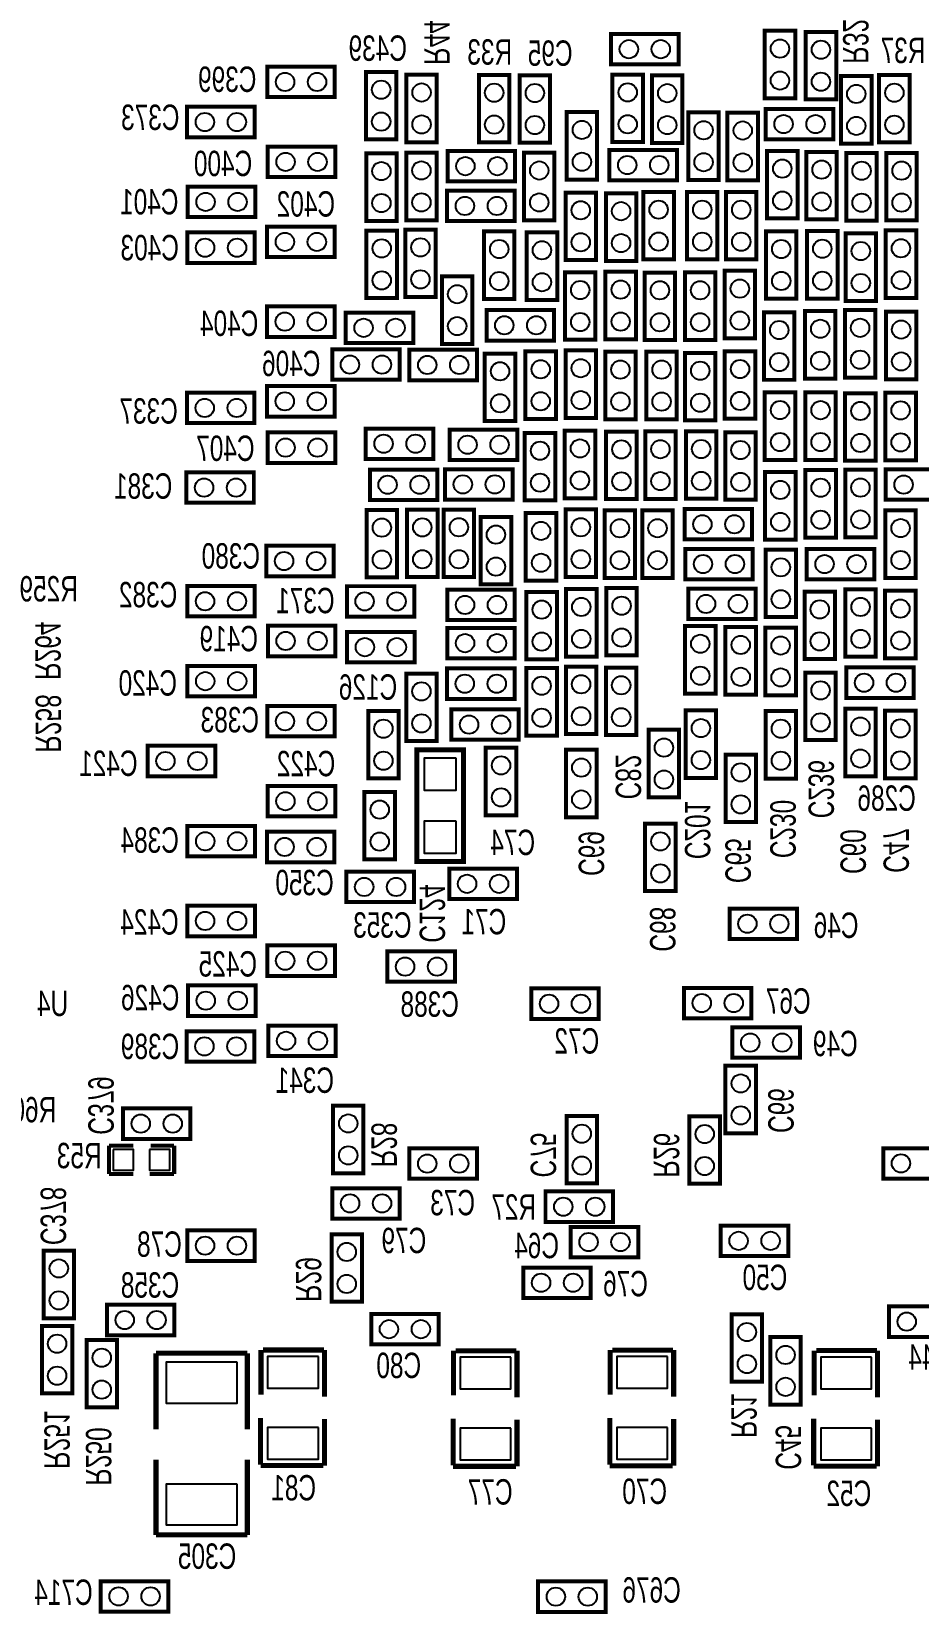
# Model space of a CAD drawing. Extents: x -3 to 103, y -3 to 103.
# Drawn here: x 28.25 to 50.45, y 20.76 to 60.22 of the extents above; entities that cross this region are included whole.
import ezdxf

# ---------------------------------------------------------------- set-up
doc = ezdxf.new("R2010")
doc.units = 0
for name, color, linetype in [('PG_SILKSCREEN_BOTTOM', 92, 'CONTINUOUS'), ('PIN_BOTTOM', 140, 'CONTINUOUS'), ('RD_SILKSCREEN_BOTTOM', 142, 'CONTINUOUS')]:
    doc.layers.add(name, color=color, linetype=linetype)

msp = doc.modelspace()

# ---------------------------------------------------------------- linework, layer by layer
at = {"layer": 'PG_SILKSCREEN_BOTTOM'}
for points, const_width in [([(44.445428, 60.15863), (44.445428, 59.39663), (42.754804, 59.39663), (42.754804, 60.15863), (44.445428, 60.15863)], 0.100076), ([(47.364396, 58.547762), (46.602396, 58.547762), (46.602396, 60.238386), (47.364396, 60.238386), (47.364396, 58.547762)], 0.100076), ([(48.390302, 58.51779), (47.628302, 58.51779), (47.628302, 60.208414), (48.390302, 60.208414), (48.390302, 58.51779)], 0.100076), ([(34.149284, 58.576718), (34.149284, 59.338718), (35.839908, 59.338718), (35.839908, 58.576718), (34.149284, 58.576718)], 0.100076), ([(37.38118, 57.517792), (36.61918, 57.517792), (36.61918, 59.208416), (37.38118, 59.208416), (37.38118, 57.517792)], 0.100076), ([(43.552364, 57.45099), (42.790364, 57.45099), (42.790364, 59.141614), (43.552364, 59.141614), (43.552364, 57.45099)], 0.100076), ([(38.391592, 57.447434), (37.629592, 57.447434), (37.629592, 59.138058), (38.391592, 59.138058), (38.391592, 57.447434)], 0.100076), ([(40.209978, 57.443116), (39.447978, 57.443116), (39.447978, 59.13374), (40.209978, 59.13374), (40.209978, 57.443116)], 0.100076), ([(41.228518, 57.433718), (40.466518, 57.433718), (40.466518, 59.124342), (41.228518, 59.124342), (41.228518, 57.433718)], 0.100076), ([(44.542456, 57.43067), (43.780456, 57.43067), (43.780456, 59.121294), (44.542456, 59.121294), (44.542456, 57.43067)], 0.100076), ([(49.274984, 57.412636), (48.512984, 57.412636), (48.512984, 59.10326), (49.274984, 59.10326), (49.274984, 57.412636)], 0.100076), ([(50.2285, 57.441084), (49.4665, 57.441084), (49.4665, 59.131708), (50.2285, 59.131708), (50.2285, 57.441084)], 0.100076), ([(33.8328, 58.334656), (33.8328, 57.572656), (32.142176, 57.572656), (32.142176, 58.334656), (33.8328, 58.334656)], 0.100076), ([(41.643554, 58.20283), (42.405554, 58.20283), (42.405554, 56.512206), (41.643554, 56.512206), (41.643554, 58.20283)], 0.100076), ([(44.69003, 58.193432), (45.45203, 58.193432), (45.45203, 56.502808), (44.69003, 56.502808), (44.69003, 58.193432)], 0.100076), ([(45.668692, 58.186574), (46.430692, 58.186574), (46.430692, 56.49595), (45.668692, 56.49595), (45.668692, 58.186574)], 0.100076), ([(46.62805, 57.520078), (46.62805, 58.282078), (48.318674, 58.282078), (48.318674, 57.520078), (46.62805, 57.520078)], 0.100076), ([(35.851592, 57.337452), (35.851592, 56.575452), (34.160968, 56.575452), (34.160968, 57.337452), (35.851592, 57.337452)], 0.100076), ([(37.387022, 55.478426), (36.625022, 55.478426), (36.625022, 57.16905), (37.387022, 57.16905), (37.387022, 55.478426)], 0.100076), ([(38.387782, 55.49519), (37.625782, 55.49519), (37.625782, 57.185814), (38.387782, 57.185814), (38.387782, 55.49519)], 0.100076), ([(38.662864, 56.467756), (38.662864, 57.229756), (40.353488, 57.229756), (40.353488, 56.467756), (38.662864, 56.467756)], 0.100076), ([(40.5765, 57.185052), (41.3385, 57.185052), (41.3385, 55.494428), (40.5765, 55.494428), (40.5765, 57.185052)], 0.100076), ([(42.71518, 56.494934), (42.71518, 57.256934), (44.405804, 57.256934), (44.405804, 56.494934), (42.71518, 56.494934)], 0.100076), ([(47.42307, 55.540656), (46.66107, 55.540656), (46.66107, 57.23128), (47.42307, 57.23128), (47.42307, 55.540656)], 0.100076), ([(47.644304, 57.206388), (48.406304, 57.206388), (48.406304, 55.515764), (47.644304, 55.515764), (47.644304, 57.206388)], 0.100076), ([(49.407318, 55.487824), (48.645318, 55.487824), (48.645318, 57.178448), (49.407318, 57.178448), (49.407318, 55.487824)], 0.100076), ([(49.645824, 57.181496), (50.407824, 57.181496), (50.407824, 55.490872), (49.645824, 55.490872), (49.645824, 57.181496)], 0.100076), ([(32.15894, 55.573422), (32.15894, 56.335422), (33.849564, 56.335422), (33.849564, 55.573422), (32.15894, 55.573422)], 0.100076), ([(38.650926, 55.472584), (38.650926, 56.234584), (40.34155, 56.234584), (40.34155, 55.472584), (38.650926, 55.472584)], 0.100076), ([(41.614852, 56.188864), (42.376852, 56.188864), (42.376852, 54.49824), (41.614852, 54.49824), (41.614852, 56.188864)], 0.100076), ([(43.386756, 54.476142), (42.624756, 54.476142), (42.624756, 56.166766), (43.386756, 56.166766), (43.386756, 54.476142)], 0.100076), ([(43.564556, 56.204612), (44.326556, 56.204612), (44.326556, 54.513988), (43.564556, 54.513988), (43.564556, 56.204612)], 0.100076), ([(45.418502, 54.512718), (44.656502, 54.512718), (44.656502, 56.203342), (45.418502, 56.203342), (45.418502, 54.512718)], 0.100076), ([(45.632624, 56.20258), (46.394624, 56.20258), (46.394624, 54.511956), (45.632624, 54.511956), (45.632624, 56.20258)], 0.100076), ([(34.144204, 54.572408), (34.144204, 55.334408), (35.834828, 55.334408), (35.834828, 54.572408), (34.144204, 54.572408)], 0.100076), ([(37.39388, 53.543454), (36.63188, 53.543454), (36.63188, 55.234078), (37.39388, 55.234078), (37.39388, 53.543454)], 0.100076), ([(38.363652, 53.569108), (37.601652, 53.569108), (37.601652, 55.259732), (38.363652, 55.259732), (38.363652, 53.569108)], 0.100076), ([(39.573962, 55.216552), (40.335962, 55.216552), (40.335962, 53.525928), (39.573962, 53.525928), (39.573962, 55.216552)], 0.100076), ([(46.634654, 55.218838), (47.396654, 55.218838), (47.396654, 53.528214), (46.634654, 53.528214), (46.634654, 55.218838)], 0.100076), ([(48.424592, 53.534818), (47.662592, 53.534818), (47.662592, 55.225442), (48.424592, 55.225442), (48.424592, 53.534818)], 0.100076), ([(50.393854, 53.548026), (49.631854, 53.548026), (49.631854, 55.23865), (50.393854, 55.23865), (50.393854, 53.548026)], 0.100076), ([(33.836864, 55.188104), (33.836864, 54.426104), (32.14624, 54.426104), (32.14624, 55.188104), (33.836864, 55.188104)], 0.100076), ([(40.64381, 55.188866), (41.40581, 55.188866), (41.40581, 53.498242), (40.64381, 53.498242), (40.64381, 55.188866)], 0.100076), ([(48.626522, 55.166514), (49.388522, 55.166514), (49.388522, 53.47589), (48.626522, 53.47589), (48.626522, 55.166514)], 0.100076), ([(38.52164, 54.08803), (39.28364, 54.08803), (39.28364, 52.397406), (38.52164, 52.397406), (38.52164, 54.08803)], 0.100076), ([(41.60139, 54.191154), (42.36339, 54.191154), (42.36339, 52.50053), (41.60139, 52.50053), (41.60139, 54.191154)], 0.100076), ([(43.376342, 52.512468), (42.614342, 52.512468), (42.614342, 54.203092), (43.376342, 54.203092), (43.376342, 52.512468)], 0.100076), ([(43.596306, 54.185058), (44.358306, 54.185058), (44.358306, 52.494434), (43.596306, 52.494434), (43.596306, 54.185058)], 0.100076), ([(45.365924, 52.496466), (44.603924, 52.496466), (44.603924, 54.18709), (45.365924, 54.18709), (45.365924, 52.496466)], 0.100076), ([(45.597572, 54.228238), (46.359572, 54.228238), (46.359572, 52.537614), (45.597572, 52.537614), (45.597572, 54.228238)], 0.100076), ([(35.832542, 53.33619), (35.832542, 52.57419), (34.141918, 52.57419), (34.141918, 53.33619), (35.832542, 53.33619)], 0.100076), ([(41.327832, 53.244496), (41.327832, 52.482496), (39.637208, 52.482496), (39.637208, 53.244496), (41.327832, 53.244496)], 0.100076), ([(48.608488, 53.24602), (49.370488, 53.24602), (49.370488, 51.555396), (48.608488, 51.555396), (48.608488, 53.24602)], 0.100076), ([(36.114736, 52.419758), (36.114736, 53.181758), (37.80536, 53.181758), (37.80536, 52.419758), (36.114736, 52.419758)], 0.100076), ([(46.583346, 53.189124), (47.345346, 53.189124), (47.345346, 51.4985), (46.583346, 51.4985), (46.583346, 53.189124)], 0.100076), ([(48.373284, 51.530504), (47.611284, 51.530504), (47.611284, 53.221128), (48.373284, 53.221128), (48.373284, 51.530504)], 0.100076), ([(50.398426, 51.512724), (49.636426, 51.512724), (49.636426, 53.203348), (50.398426, 53.203348), (50.398426, 51.512724)], 0.100076), ([(35.77336, 51.499262), (35.77336, 52.261262), (37.463984, 52.261262), (37.463984, 51.499262), (35.77336, 51.499262)], 0.100076), ([(39.399718, 52.251102), (39.399718, 51.489102), (37.709094, 51.489102), (37.709094, 52.251102), (39.399718, 52.251102)], 0.100076), ([(39.59479, 52.156868), (40.35679, 52.156868), (40.35679, 50.466244), (39.59479, 50.466244), (39.59479, 52.156868)], 0.100076), ([(40.61206, 52.20843), (41.37406, 52.20843), (41.37406, 50.517806), (40.61206, 50.517806), (40.61206, 52.20843)], 0.100076), ([(42.377106, 50.54473), (41.615106, 50.54473), (41.615106, 52.235354), (42.377106, 52.235354), (42.377106, 50.54473)], 0.100076), ([(42.608246, 52.200556), (43.370246, 52.200556), (43.370246, 50.509932), (42.608246, 50.509932), (42.608246, 52.200556)], 0.100076), ([(44.400216, 50.509678), (43.638216, 50.509678), (43.638216, 52.200302), (44.400216, 52.200302), (44.400216, 50.509678)], 0.100076), ([(45.36821, 50.480722), (44.60621, 50.480722), (44.60621, 52.171346), (45.36821, 52.171346), (45.36821, 50.480722)], 0.100076), ([(45.60189, 52.214018), (46.36389, 52.214018), (46.36389, 50.523394), (45.60189, 50.523394), (45.60189, 52.214018)], 0.100076), ([(34.141918, 50.579274), (34.141918, 51.341274), (35.832542, 51.341274), (35.832542, 50.579274), (34.141918, 50.579274)], 0.100076), ([(33.82772, 51.17719), (33.82772, 50.41519), (32.137096, 50.41519), (32.137096, 51.17719), (33.82772, 51.17719)], 0.100076), ([(46.60392, 51.185572), (47.36592, 51.185572), (47.36592, 49.494948), (46.60392, 49.494948), (46.60392, 51.185572)], 0.100076), ([(48.379634, 49.493932), (47.617634, 49.493932), (47.617634, 51.184556), (48.379634, 51.184556), (48.379634, 49.493932)], 0.100076), ([(48.614584, 51.164236), (49.376584, 51.164236), (49.376584, 49.473612), (48.614584, 49.473612), (48.614584, 51.164236)], 0.100076), ([(50.385726, 49.48682), (49.623726, 49.48682), (49.623726, 51.177444), (50.385726, 51.177444), (50.385726, 49.48682)], 0.100076), ([(35.850322, 50.181256), (35.850322, 49.419256), (34.159698, 49.419256), (34.159698, 50.181256), (35.850322, 50.181256)], 0.100076), ([(36.614862, 49.5173), (36.614862, 50.2793), (38.305486, 50.2793), (38.305486, 49.5173), (36.614862, 49.5173)], 0.100076), ([(40.407844, 50.253646), (40.407844, 49.491646), (38.71722, 49.491646), (38.71722, 50.253646), (40.407844, 50.253646)], 0.100076), ([(40.595042, 50.169064), (41.357042, 50.169064), (41.357042, 48.47844), (40.595042, 48.47844), (40.595042, 50.169064)], 0.100076), ([(42.357548, 48.534574), (41.595548, 48.534574), (41.595548, 50.225198), (42.357548, 50.225198), (42.357548, 48.534574)], 0.100076), ([(42.631868, 50.202338), (43.393868, 50.202338), (43.393868, 48.511714), (42.631868, 48.511714), (42.631868, 50.202338)], 0.100076), ([(44.37126, 48.51654), (43.60926, 48.51654), (43.60926, 50.207164), (44.37126, 50.207164), (44.37126, 48.51654)], 0.100076), ([(44.629832, 50.210974), (45.391832, 50.210974), (45.391832, 48.52035), (44.629832, 48.52035), (44.629832, 50.210974)], 0.100076), ([(45.613066, 50.18659), (46.375066, 50.18659), (46.375066, 48.495966), (45.613066, 48.495966), (45.613066, 50.18659)], 0.100076), ([(32.121602, 48.419258), (32.121602, 49.181258), (33.812226, 49.181258), (33.812226, 48.419258), (32.121602, 48.419258)], 0.100076), ([(38.40734, 49.251616), (38.40734, 48.489616), (36.716716, 48.489616), (36.716716, 49.251616), (38.40734, 49.251616)], 0.100076), ([(38.59911, 48.498252), (38.59911, 49.260252), (40.289734, 49.260252), (40.289734, 48.498252), (38.59911, 48.498252)], 0.100076), ([(46.610524, 49.186846), (47.372524, 49.186846), (47.372524, 47.496222), (46.610524, 47.496222), (46.610524, 49.186846)], 0.100076), ([(48.382936, 47.550324), (47.620936, 47.550324), (47.620936, 49.240948), (48.382936, 49.240948), (48.382936, 47.550324)], 0.100076), ([(48.617124, 49.246536), (49.379124, 49.246536), (49.379124, 47.555912), (48.617124, 47.555912), (48.617124, 49.246536)], 0.100076), ([(51.322986, 49.256188), (51.322986, 48.494188), (49.632362, 48.494188), (49.632362, 49.256188), (51.322986, 49.256188)], 0.100076), ([(37.398198, 46.552104), (36.636198, 46.552104), (36.636198, 48.242728), (37.398198, 48.242728), (37.398198, 46.552104)], 0.100076), ([(38.410134, 46.55947), (37.648134, 46.55947), (37.648134, 48.250094), (38.410134, 48.250094), (38.410134, 46.55947)], 0.100076), ([(38.564058, 48.251364), (39.326058, 48.251364), (39.326058, 46.56074), (38.564058, 46.56074), (38.564058, 48.251364)], 0.100076), ([(41.382442, 46.47184), (40.620442, 46.47184), (40.620442, 48.162464), (41.382442, 48.162464), (41.382442, 46.47184)], 0.100076), ([(41.616884, 48.25238), (42.378884, 48.25238), (42.378884, 46.561756), (41.616884, 46.561756), (41.616884, 48.25238)], 0.100076), ([(43.357038, 46.537372), (42.595038, 46.537372), (42.595038, 48.227996), (43.357038, 48.227996), (43.357038, 46.537372)], 0.100076), ([(44.298616, 46.538134), (43.536616, 46.538134), (43.536616, 48.228758), (44.298616, 48.228758), (44.298616, 46.538134)], 0.100076), ([(44.595796, 47.501048), (44.595796, 48.263048), (46.28642, 48.263048), (46.28642, 47.501048), (44.595796, 47.501048)], 0.100076), ([(49.622202, 48.230282), (50.384202, 48.230282), (50.384202, 46.539658), (49.622202, 46.539658), (49.622202, 48.230282)], 0.100076), ([(40.254936, 46.376844), (39.492936, 46.376844), (39.492936, 48.067468), (40.254936, 48.067468), (40.254936, 46.376844)], 0.100076), ([(34.124138, 46.58106), (34.124138, 47.34306), (35.814762, 47.34306), (35.814762, 46.58106), (34.124138, 46.58106)], 0.100076), ([(44.61129, 46.504606), (44.61129, 47.266606), (46.301914, 47.266606), (46.301914, 46.504606), (44.61129, 46.504606)], 0.100076), ([(46.62424, 47.24908), (47.38624, 47.24908), (47.38624, 45.558456), (46.62424, 45.558456), (46.62424, 47.24908)], 0.100076), ([(49.344072, 47.264828), (49.344072, 46.502828), (47.653448, 46.502828), (47.653448, 47.264828), (49.344072, 47.264828)], 0.100076), ([(33.836102, 46.33468), (33.836102, 45.57268), (32.145478, 45.57268), (32.145478, 46.33468), (33.836102, 46.33468)], 0.100076), ([(37.831268, 46.33214), (37.831268, 45.57014), (36.140644, 45.57014), (36.140644, 46.33214), (37.831268, 46.33214)], 0.100076), ([(38.65372, 45.482256), (38.65372, 46.244256), (40.344344, 46.244256), (40.344344, 45.482256), (38.65372, 45.482256)], 0.100076), ([(41.399714, 44.49953), (40.637714, 44.49953), (40.637714, 46.190154), (41.399714, 46.190154), (41.399714, 44.49953)], 0.100076), ([(42.391076, 44.56684), (41.629076, 44.56684), (41.629076, 46.257464), (42.391076, 46.257464), (42.391076, 44.56684)], 0.100076), ([(43.399964, 44.598082), (42.637964, 44.598082), (42.637964, 46.288706), (43.399964, 46.288706), (43.399964, 44.598082)], 0.100076), ([(44.686474, 45.507656), (44.686474, 46.269656), (46.377098, 46.269656), (46.377098, 45.507656), (44.686474, 45.507656)], 0.100076), ([(47.598838, 46.195234), (48.360838, 46.195234), (48.360838, 44.50461), (47.598838, 44.50461), (47.598838, 46.195234)], 0.100076), ([(48.61941, 46.256702), (49.38141, 46.256702), (49.38141, 44.566078), (48.61941, 44.566078), (48.61941, 46.256702)], 0.100076), ([(50.377598, 44.525438), (49.615598, 44.525438), (49.615598, 46.216062), (50.377598, 46.216062), (50.377598, 44.525438)], 0.100076), ([(35.853878, 45.340524), (35.853878, 44.578524), (34.163254, 44.578524), (34.163254, 45.340524), (35.853878, 45.340524)], 0.100076), ([(45.36948, 43.64355), (44.60748, 43.64355), (44.60748, 45.334174), (45.36948, 45.334174), (45.36948, 43.64355)], 0.100076), ([(36.146486, 44.424092), (36.146486, 45.186092), (37.83711, 45.186092), (37.83711, 44.424092), (36.146486, 44.424092)], 0.100076), ([(38.653466, 44.524168), (38.653466, 45.286168), (40.34409, 45.286168), (40.34409, 44.524168), (38.653466, 44.524168)], 0.100076), ([(46.38167, 43.616372), (45.61967, 43.616372), (45.61967, 45.306996), (46.38167, 45.306996), (46.38167, 43.616372)], 0.100076), ([(46.61916, 45.290994), (47.38116, 45.290994), (47.38116, 43.60037), (46.61916, 43.60037), (46.61916, 45.290994)], 0.100076), ([(32.150812, 43.57243), (32.150812, 44.33443), (33.841436, 44.33443), (33.841436, 43.57243), (32.150812, 43.57243)], 0.100076), ([(38.648132, 43.508676), (38.648132, 44.270676), (40.338756, 44.270676), (40.338756, 43.508676), (38.648132, 43.508676)], 0.100076), ([(41.397936, 42.592752), (40.635936, 42.592752), (40.635936, 44.283376), (41.397936, 44.283376), (41.397936, 42.592752)], 0.100076), ([(42.38625, 42.629328), (41.62425, 42.629328), (41.62425, 44.319952), (42.38625, 44.319952), (42.38625, 42.629328)], 0.100076), ([(43.388788, 42.603928), (42.626788, 42.603928), (42.626788, 44.294552), (43.388788, 44.294552), (43.388788, 42.603928)], 0.100076), ([(48.38065, 42.47642), (47.61865, 42.47642), (47.61865, 44.167044), (48.38065, 44.167044), (48.38065, 42.47642)], 0.100076), ([(50.332894, 44.295822), (50.332894, 43.533822), (48.64227, 43.533822), (48.64227, 44.295822), (50.332894, 44.295822)], 0.100076), ([(37.626798, 44.142406), (38.388798, 44.142406), (38.388798, 42.451782), (37.626798, 42.451782), (37.626798, 44.142406)], 0.100076), ([(34.147252, 42.568114), (34.147252, 43.330114), (35.837876, 43.330114), (35.837876, 42.568114), (34.147252, 42.568114)], 0.100076), ([(37.437568, 41.516808), (36.675568, 41.516808), (36.675568, 43.207432), (37.437568, 43.207432), (37.437568, 41.516808)], 0.100076), ([(40.445436, 43.247564), (40.445436, 42.485564), (38.754812, 42.485564), (38.754812, 43.247564), (40.445436, 43.247564)], 0.100076), ([(45.384212, 41.531794), (44.622212, 41.531794), (44.622212, 43.222418), (45.384212, 43.222418), (45.384212, 41.531794)], 0.100076), ([(47.387764, 41.516046), (46.625764, 41.516046), (46.625764, 43.20667), (47.387764, 43.20667), (47.387764, 41.516046)], 0.100076), ([(48.6156, 43.262042), (49.3776, 43.262042), (49.3776, 41.571418), (48.6156, 41.571418), (48.6156, 43.262042)], 0.100076), ([(49.615852, 43.214798), (50.377852, 43.214798), (50.377852, 41.524174), (49.615852, 41.524174), (49.615852, 43.214798)], 0.100076), ([(44.459652, 41.044876), (43.697652, 41.044876), (43.697652, 42.7355), (44.459652, 42.7355), (44.459652, 41.044876)], 0.100076), ([(31.155132, 41.57345), (31.155132, 42.33545), (32.845756, 42.33545), (32.845756, 41.57345), (31.155132, 41.57345)], 0.100076), ([(39.058342, 39.440104), (39.058342, 42.234104), (37.889942, 42.234104), (37.889942, 39.440104), (39.058342, 39.440104)], 0.127), ([(39.619174, 42.288714), (40.381174, 42.288714), (40.381174, 40.59809), (39.619174, 40.59809), (39.619174, 42.288714)], 0.100076), ([(42.39133, 40.545258), (41.62933, 40.545258), (41.62933, 42.235882), (42.39133, 42.235882), (42.39133, 40.545258)], 0.100076), ([(45.619924, 42.113708), (46.381924, 42.113708), (46.381924, 40.423084), (45.619924, 40.423084), (45.619924, 42.113708)], 0.100076), ([(35.848544, 41.329356), (35.848544, 40.567356), (34.15792, 40.567356), (34.15792, 41.329356), (35.848544, 41.329356)], 0.100076), ([(37.343842, 39.490904), (36.581842, 39.490904), (36.581842, 41.181528), (37.343842, 41.181528), (37.343842, 39.490904)], 0.100076), ([(32.149796, 39.564564), (32.149796, 40.326564), (33.84042, 40.326564), (33.84042, 39.564564), (32.149796, 39.564564)], 0.100076), ([(43.608498, 40.386), (44.370498, 40.386), (44.370498, 38.695376), (43.608498, 38.695376), (43.608498, 40.386)], 0.100076), ([(34.138616, 39.4208), (34.138616, 40.1828), (35.82924, 40.1828), (35.82924, 39.4208), (34.138616, 39.4208)], 0.100076), ([(37.819584, 39.18204), (37.819584, 38.42004), (36.12896, 38.42004), (36.12896, 39.18204), (37.819584, 39.18204)], 0.100076), ([(38.705536, 38.498272), (38.705536, 39.260272), (40.39616, 39.260272), (40.39616, 38.498272), (38.705536, 38.498272)], 0.100076), ([(33.83788, 38.330378), (33.83788, 37.568378), (32.147256, 37.568378), (32.147256, 38.330378), (33.83788, 38.330378)], 0.100076), ([(45.722032, 37.498528), (45.722032, 38.260528), (47.412656, 38.260528), (47.412656, 37.498528), (45.722032, 37.498528)], 0.100076), ([(35.842194, 37.33546), (35.842194, 36.57346), (34.15157, 36.57346), (34.15157, 37.33546), (35.842194, 37.33546)], 0.100076), ([(38.844728, 37.187378), (38.844728, 36.425378), (37.154104, 36.425378), (37.154104, 37.187378), (38.844728, 37.187378)], 0.100076), ([(32.163766, 35.5727), (32.163766, 36.3347), (33.85439, 36.3347), (33.85439, 35.5727), (32.163766, 35.5727)], 0.100076), ([(42.446956, 36.259262), (42.446956, 35.497262), (40.756332, 35.497262), (40.756332, 36.259262), (42.446956, 36.259262)], 0.100076), ([(46.26991, 36.274502), (46.26991, 35.512502), (44.579286, 35.512502), (44.579286, 36.274502), (46.26991, 36.274502)], 0.100076), ([(32.130238, 34.426652), (32.130238, 35.188652), (33.820862, 35.188652), (33.820862, 34.426652), (32.130238, 34.426652)], 0.100076), ([(34.172652, 34.567622), (34.172652, 35.329622), (35.863276, 35.329622), (35.863276, 34.567622), (34.172652, 34.567622)], 0.100076), ([(45.793152, 34.523426), (45.793152, 35.285426), (47.483776, 35.285426), (47.483776, 34.523426), (45.793152, 34.523426)], 0.100076), ([(45.61967, 34.325306), (46.38167, 34.325306), (46.38167, 32.634682), (45.61967, 32.634682), (45.61967, 34.325306)], 0.100076), ([(30.535372, 32.493458), (30.535372, 33.255458), (32.225996, 33.255458), (32.225996, 32.493458), (30.535372, 32.493458)], 0.100076), ([(35.794696, 33.324038), (36.556696, 33.324038), (36.556696, 31.633414), (35.794696, 31.633414), (35.794696, 33.324038)], 0.100076), ([(42.403522, 31.377382), (41.641522, 31.377382), (41.641522, 33.068006), (42.403522, 33.068006), (42.403522, 31.377382)], 0.100076), ([(45.479462, 31.368238), (44.717462, 31.368238), (44.717462, 33.058862), (45.479462, 33.058862), (45.479462, 31.368238)], 0.100076), ([(30.183582, 32.323786), (30.793182, 32.323786)], 0.1016), ([(30.183582, 31.612586), (30.183582, 32.323786)], 0.1016), ([(31.8135, 32.323786), (31.2293, 32.323786)], 0.1016), ([(31.817818, 31.612586), (31.817818, 32.323786)], 0.1016), ([(37.708078, 31.492698), (37.708078, 32.254698), (39.398702, 32.254698), (39.398702, 31.492698), (37.708078, 31.492698)], 0.100076), ([(51.258216, 32.25927), (51.258216, 31.49727), (49.567592, 31.49727), (49.567592, 32.25927), (51.258216, 32.25927)], 0.100076), ([(30.183582, 31.612586), (30.793182, 31.612586)], 0.1016), ([(31.2039, 31.612586), (31.8135, 31.612586)], 0.1016), ([(37.467032, 31.257748), (37.467032, 30.495748), (35.776408, 30.495748), (35.776408, 31.257748), (37.467032, 31.257748)], 0.100076), ([(41.11371, 30.414214), (41.11371, 31.176214), (42.804334, 31.176214), (42.804334, 30.414214), (41.11371, 30.414214)], 0.100076), ([(32.144716, 29.438092), (32.144716, 30.200092), (33.83534, 30.200092), (33.83534, 29.438092), (32.144716, 29.438092)], 0.100076), ([(36.519358, 28.415742), (35.757358, 28.415742), (35.757358, 30.106366), (36.519358, 30.106366), (36.519358, 28.415742)], 0.100076), ([(41.745916, 29.5275), (41.745916, 30.2895), (43.43654, 30.2895), (43.43654, 29.5275), (41.745916, 29.5275)], 0.100076), ([(45.502068, 29.558742), (45.502068, 30.320742), (47.192692, 30.320742), (47.192692, 29.558742), (45.502068, 29.558742)], 0.100076), ([(29.3116, 28.002738), (28.5496, 28.002738), (28.5496, 29.693362), (29.3116, 29.693362), (29.3116, 28.002738)], 0.100076), ([(42.248074, 29.27096), (42.248074, 28.50896), (40.55745, 28.50896), (40.55745, 29.27096), (42.248074, 29.27096)], 0.100076), ([(31.82493, 28.337764), (31.82493, 27.575764), (30.134306, 27.575764), (30.134306, 28.337764), (31.82493, 28.337764)], 0.100076), ([(38.44036, 28.109418), (38.44036, 27.347418), (36.749736, 27.347418), (36.749736, 28.109418), (38.44036, 28.109418)], 0.100076), ([(46.537372, 26.410158), (45.775372, 26.410158), (45.775372, 28.100782), (46.537372, 28.100782), (46.537372, 26.410158)], 0.100076), ([(51.401218, 28.29814), (51.401218, 27.53614), (49.710594, 27.53614), (49.710594, 28.29814), (51.401218, 28.29814)], 0.100076), ([(28.506166, 27.808682), (29.268166, 27.808682), (29.268166, 26.118058), (28.506166, 26.118058), (28.506166, 27.808682)], 0.100076), ([(29.623766, 27.459432), (30.385766, 27.459432), (30.385766, 25.768808), (29.623766, 25.768808), (29.623766, 27.459432)], 0.100076), ([(33.992058, 26.08961), (33.992058, 27.20721)], 0.127), ([(34.042858, 27.20721), (35.566858, 27.20721)], 0.127), ([(35.579558, 27.20721), (35.579558, 26.03881)], 0.127), ([(38.812216, 26.071322), (38.812216, 27.188922)], 0.127), ([(38.863016, 27.188922), (40.387016, 27.188922)], 0.127), ([(40.399716, 27.188922), (40.399716, 26.020522)], 0.127), ([(42.733976, 26.08707), (42.733976, 27.20467)], 0.127), ([(42.784776, 27.20467), (44.308776, 27.20467)], 0.127), ([(44.321476, 27.20467), (44.321476, 26.03627)], 0.127), ([(47.504604, 25.838912), (46.742604, 25.838912), (46.742604, 27.529536), (47.504604, 27.529536), (47.504604, 25.838912)], 0.100076), ([(47.839376, 26.074116), (47.839376, 27.191716)], 0.127), ([(47.890176, 27.191716), (49.414176, 27.191716)], 0.127), ([(49.426876, 27.191716), (49.426876, 26.023316)], 0.127), ([(31.362904, 27.124914), (33.648904, 27.124914)], 0.127), ([(31.362904, 25.219914), (31.362904, 27.124914)], 0.127), ([(33.648904, 27.124914), (33.648904, 25.219914)], 0.127), ([(33.979358, 25.50541), (33.979358, 24.33701)], 0.127), ([(35.579558, 24.31161), (35.579558, 25.48001)], 0.127), ([(38.799516, 25.487122), (38.799516, 24.318722)], 0.127), ([(40.399716, 24.293322), (40.399716, 25.461722)], 0.127), ([(42.721276, 25.50287), (42.721276, 24.33447)], 0.127), ([(44.321476, 24.30907), (44.321476, 25.47747)], 0.127), ([(47.826676, 25.489916), (47.826676, 24.321516)], 0.127), ([(49.426876, 24.296116), (49.426876, 25.464516)], 0.127), ([(31.362904, 24.457914), (31.362904, 22.578314)], 0.127), ([(33.648904, 22.578314), (33.648904, 24.457914)], 0.127), ([(33.979358, 24.31161), (35.554158, 24.31161)], 0.127), ([(38.799516, 24.293322), (40.374316, 24.293322)], 0.127), ([(42.721276, 24.30907), (44.296076, 24.30907)], 0.127), ([(47.826676, 24.296116), (49.401476, 24.296116)], 0.127), ([(31.362904, 22.578314), (33.648904, 22.578314)], 0.127), ([(31.67253, 21.418296), (31.67253, 20.656296), (29.981906, 20.656296), (29.981906, 21.418296), (31.67253, 21.418296)], 0.100076), ([(42.618152, 21.411438), (42.618152, 20.649438), (40.927528, 20.649438), (40.927528, 21.411438), (42.618152, 21.411438)], 0.100076)]:
    msp.add_lwpolyline(points, dxfattribs=dict(at, const_width=const_width))
at = {"layer": 'PIN_BOTTOM'}
for points in [[(38.874192, 42.024554), (38.074092, 42.024554), (38.074092, 41.224454), (38.874192, 41.224454)], [(38.874192, 40.449754), (38.074092, 40.449754), (38.074092, 39.649654), (38.874192, 39.649654)], [(30.28823, 32.223456), (30.28823, 31.712916), (30.79877, 31.712916), (30.79877, 32.223456)], [(31.20263, 32.223456), (31.20263, 31.712916), (31.71317, 31.712916), (31.71317, 32.223456)], [(33.396174, 26.898854), (31.615634, 26.898854), (31.615634, 25.877774), (33.396174, 25.877774)], [(35.427158, 27.04338), (34.157158, 27.04338), (34.157158, 26.25344), (35.427158, 26.25344)], [(40.247316, 27.025092), (38.977316, 27.025092), (38.977316, 26.235152), (40.247316, 26.235152)], [(44.169076, 27.04084), (42.899076, 27.04084), (42.899076, 26.2509), (44.169076, 26.2509)], [(49.274476, 27.027886), (48.004476, 27.027886), (48.004476, 26.237946), (49.274476, 26.237946)], [(35.427158, 25.26538), (34.157158, 25.26538), (34.157158, 24.47544), (35.427158, 24.47544)], [(44.169076, 25.26284), (42.899076, 25.26284), (42.899076, 24.4729), (44.169076, 24.4729)], [(40.247316, 25.247092), (38.977316, 25.247092), (38.977316, 24.457152), (40.247316, 24.457152)], [(49.274476, 25.249886), (48.004476, 25.249886), (48.004476, 24.459946), (49.274476, 24.459946)], [(33.396174, 23.850854), (31.615634, 23.850854), (31.615634, 22.829774), (33.396174, 22.829774)]]:
    msp.add_lwpolyline(points, close=True, dxfattribs=at)
for centre in [(43.200066, 59.77763), (44.000166, 59.77763), (46.983396, 59.793124), (48.009302, 59.763152), (46.983396, 58.993024), (48.009302, 58.963052), (34.594546, 58.957718), (35.394646, 58.957718), (37.00018, 58.763154), (38.010592, 58.692796), (39.828978, 58.688478), (40.847518, 58.67908), (43.171364, 58.696352), (44.161456, 58.676032), (48.893984, 58.657998), (49.8475, 58.686446), (32.587438, 57.953656), (33.387538, 57.953656), (37.00018, 57.963054), (38.010592, 57.892696), (39.828978, 57.888378), (40.847518, 57.87898), (43.171364, 57.896252), (44.161456, 57.875932), (47.073312, 57.901078), (47.873412, 57.901078), (48.893984, 57.857898), (49.8475, 57.886346), (42.024554, 57.757568), (45.07103, 57.74817), (46.049692, 57.741312), (34.60623, 56.956452), (35.40633, 56.956452), (37.006022, 56.723788), (38.006782, 56.740552), (39.108126, 56.848756), (39.908226, 56.848756), (40.9575, 56.73979), (42.024554, 56.957468), (43.160442, 56.875934), (43.960542, 56.875934), (45.07103, 56.94807), (46.049692, 56.941212), (47.04207, 56.786018), (48.025304, 56.761126), (49.026318, 56.733186), (50.026824, 56.736234), (32.604202, 55.954422), (33.404302, 55.954422), (37.006022, 55.923688), (38.006782, 55.940452), (39.096188, 55.853584), (39.896288, 55.853584), (40.9575, 55.93969), (47.04207, 55.985918), (48.025304, 55.961026), (49.026318, 55.933086), (50.026824, 55.936134), (41.995852, 55.743602), (43.005756, 55.721504), (43.945556, 55.75935), (45.037502, 55.75808), (46.013624, 55.757318), (32.591502, 54.807104), (33.391602, 54.807104), (34.589466, 54.953408), (35.389566, 54.953408), (37.01288, 54.788816), (37.982652, 54.81447), (39.954962, 54.77129), (41.02481, 54.743604), (41.995852, 54.943502), (43.005756, 54.921404), (43.945556, 54.95925), (45.037502, 54.95798), (46.013624, 54.957218), (47.015654, 54.773576), (48.043592, 54.78018), (49.007522, 54.721252), (50.012854, 54.793388), (37.01288, 53.988716), (37.982652, 54.01437), (39.954962, 53.97119), (41.02481, 53.943504), (47.015654, 53.973476), (48.043592, 53.98008), (49.007522, 53.921152), (50.012854, 53.993288), (38.90264, 53.642768), (41.98239, 53.745892), (42.995342, 53.75783), (43.977306, 53.739796), (44.984924, 53.741828), (45.978572, 53.782976), (34.58718, 52.95519), (35.38728, 52.95519), (36.559998, 52.800758), (37.360098, 52.800758), (38.90264, 52.842668), (40.08247, 52.863496), (40.88257, 52.863496), (41.98239, 52.945792), (42.995342, 52.95773), (43.977306, 52.939696), (44.984924, 52.941728), (45.978572, 52.982876), (46.964346, 52.743862), (47.992284, 52.775866), (48.989488, 52.800758), (50.017426, 52.758086), (36.218622, 51.880262), (37.018722, 51.880262), (38.154356, 51.870102), (38.954456, 51.870102), (46.964346, 51.943762), (47.992284, 51.975766), (48.989488, 52.000658), (50.017426, 51.957986), (39.97579, 51.711606), (40.99306, 51.763168), (41.996106, 51.790092), (42.989246, 51.755294), (44.019216, 51.75504), (44.98721, 51.726084), (45.98289, 51.768756), (32.582358, 50.79619), (33.382458, 50.79619), (34.58718, 50.960274), (35.38728, 50.960274), (39.97579, 50.911506), (40.99306, 50.963068), (41.996106, 50.989992), (42.989246, 50.955194), (44.019216, 50.95494), (44.98721, 50.925984), (45.98289, 50.968656), (46.98492, 50.74031), (47.998634, 50.739294), (48.995584, 50.718974), (50.004726, 50.732182), (37.060124, 49.8983), (37.860224, 49.8983), (46.98492, 49.94021), (47.998634, 49.939194), (48.995584, 49.918874), (50.004726, 49.932082), (34.60496, 49.800256), (35.40506, 49.800256), (39.162482, 49.872646), (39.962582, 49.872646), (40.976042, 49.723802), (41.976548, 49.779936), (43.012868, 49.757076), (43.99026, 49.761902), (45.010832, 49.765712), (45.994066, 49.741328), (32.566864, 48.800258), (33.366964, 48.800258), (37.161978, 48.870616), (37.962078, 48.870616), (39.044372, 48.879252), (39.844472, 48.879252), (40.976042, 48.923702), (41.976548, 48.979836), (43.012868, 48.956976), (43.99026, 48.961802), (45.010832, 48.965612), (45.994066, 48.941228), (46.991524, 48.741584), (48.001936, 48.795686), (48.998124, 48.801274), (50.077624, 48.875188), (46.991524, 47.941484), (48.001936, 47.995586), (48.998124, 48.001174), (37.017198, 47.797466), (38.029134, 47.804832), (38.945058, 47.806102), (39.873936, 47.622206), (41.001442, 47.717202), (41.997884, 47.807118), (42.976038, 47.782734), (43.917616, 47.783496), (45.041058, 47.882048), (45.841158, 47.882048), (50.003202, 47.78502), (34.5694, 46.96206), (35.3695, 46.96206), (37.017198, 46.997366), (38.029134, 47.004732), (38.945058, 47.006002), (39.873936, 46.822106), (41.001442, 46.917102), (41.997884, 47.007018), (42.976038, 46.982634), (43.917616, 46.983396), (45.056552, 46.885606), (45.856652, 46.885606), (47.00524, 46.803818), (48.09871, 46.883828), (48.89881, 46.883828), (50.003202, 46.98492), (32.59074, 45.95368), (33.39084, 45.95368), (36.585906, 45.95114), (37.386006, 45.95114), (47.00524, 46.003718), (39.098982, 45.863256), (39.899082, 45.863256), (41.018714, 45.744892), (42.010076, 45.812202), (43.018964, 45.843444), (45.131736, 45.888656), (45.931836, 45.888656), (47.979838, 45.749972), (49.00041, 45.81144), (49.996598, 45.7708), (34.608516, 44.959524), (35.408616, 44.959524), (36.591748, 44.805092), (37.391848, 44.805092), (39.098728, 44.905168), (39.898828, 44.905168), (41.018714, 44.944792), (42.010076, 45.012102), (43.018964, 45.043344), (44.98848, 44.888912), (46.00067, 44.861734), (47.00016, 44.845732), (47.979838, 44.949872), (49.00041, 45.01134), (49.996598, 44.9707), (44.98848, 44.088812), (46.00067, 44.061634), (47.00016, 44.045632), (32.596074, 43.95343), (33.396174, 43.95343), (38.007798, 43.697144), (39.093394, 43.889676), (39.893494, 43.889676), (41.016936, 43.838114), (42.00525, 43.87469), (43.007788, 43.84929), (47.99965, 43.721782), (49.087532, 43.914822), (49.887632, 43.914822), (34.592514, 42.949114), (35.392614, 42.949114), (38.007798, 42.897044), (39.200074, 42.866564), (40.000174, 42.866564), (41.016936, 43.038014), (42.00525, 43.07459), (43.007788, 43.04919), (47.99965, 42.921682), (48.9966, 42.81678), (37.056568, 42.76217), (45.003212, 42.777156), (47.006764, 42.761408), (49.996852, 42.769536), (44.078652, 42.290238), (48.9966, 42.01668), (31.600394, 41.95445), (32.400494, 41.95445), (37.056568, 41.96207), (40.000174, 41.843452), (42.01033, 41.79062), (45.003212, 41.977056), (46.000924, 41.668446), (47.006764, 41.961308), (49.996852, 41.969436), (44.078652, 41.490138), (34.603182, 40.948356), (35.403282, 40.948356), (40.000174, 41.043352), (42.01033, 40.99052), (46.000924, 40.868346), (36.962842, 40.736266), (32.595058, 39.945564), (33.395158, 39.945564), (34.583878, 39.8018), (35.383978, 39.8018), (36.962842, 39.936166), (43.989498, 39.940738), (39.150798, 38.879272), (39.950898, 38.879272), (43.989498, 39.140638), (36.574222, 38.80104), (37.374322, 38.80104), (32.592518, 37.949378), (33.392618, 37.949378), (46.167294, 37.879528), (46.967394, 37.879528), (34.596832, 36.95446), (35.396932, 36.95446), (37.599366, 36.806378), (38.399466, 36.806378), (32.609028, 35.9537), (33.409128, 35.9537), (41.201594, 35.878262), (42.001694, 35.878262), (45.024548, 35.893502), (45.824648, 35.893502), (34.617914, 34.948622), (35.418014, 34.948622), (46.238414, 34.904426), (47.038514, 34.904426), (32.5755, 34.807652), (33.3756, 34.807652), (46.00067, 33.880044), (46.00067, 33.079944), (30.980634, 32.874458), (31.780734, 32.874458), (36.175696, 32.878776), (42.022522, 32.622744), (45.098462, 32.6136), (36.175696, 32.078676), (38.15334, 31.873698), (38.95344, 31.873698), (42.022522, 31.822644), (45.098462, 31.8135), (50.012854, 31.87827), (36.22167, 30.876748), (37.02177, 30.876748), (41.558972, 30.795214), (42.359072, 30.795214), (32.589978, 29.819092), (33.390078, 29.819092), (42.191178, 29.9085), (42.991278, 29.9085), (45.94733, 29.939742), (46.74743, 29.939742), (36.138358, 29.661104), (28.9306, 29.2481), (36.138358, 28.861004), (41.002712, 28.88996), (41.802812, 28.88996), (28.9306, 28.448), (30.579568, 27.956764), (31.379668, 27.956764), (50.155856, 27.91714), (37.194998, 27.728418), (37.995098, 27.728418), (46.156372, 27.65552), (28.887166, 27.36342), (30.004766, 27.01417), (47.123604, 27.084274), (46.156372, 26.85542), (28.887166, 26.56332), (30.004766, 26.21407), (47.123604, 26.284174), (30.427168, 21.037296), (31.227268, 21.037296), (41.37279, 21.030438), (42.17289, 21.030438)]:
    msp.add_circle(centre, 0.22987, dxfattribs=at)

# ---------------------------------------------------------------- texts
at = {"layer": 'RD_SILKSCREEN_BOTTOM', "text_generation_flag": 2, "width": 0.72}
for s, p in [('R44', (38.081712, 59.383676)), ('R32', (48.563784, 59.41187)), ('R264', (28.342082, 43.986196)), ('R258', (28.35148, 42.161206)), ('C82', (42.869612, 40.993822)), ('C236', (47.697644, 40.519858)), ('C201', (44.602908, 39.495476)), ('C230', (46.740826, 39.52113)), ('C69', (41.944798, 39.07663)), ('C65', (45.61713, 38.895782)), ('C60', (48.497998, 39.124636)), ('C47', (49.574704, 39.153846)), ('C124', (37.962078, 37.405056)), ('C68', (43.730164, 37.180266)), ('C379', (29.668978, 32.595566)), ('C66', (46.689772, 32.640016)), ('R28', (36.757102, 31.782512)), ('C75', (40.742108, 31.526734)), ('R26', (43.825668, 31.523686)), ('C378', (28.475178, 29.832046)), ('R29', (34.864294, 28.410154)), ('R21', (45.764958, 25.002744)), ('R251', (28.569666, 24.230584)), ('C45', (46.876716, 24.208994)), ('R250', (29.608526, 23.807674))]:
    msp.add_text(s, height=0.635, rotation=270, dxfattribs=at).set_placement(p)
for s, p in [('C439', (37.646356, 59.486038)), ('R33', (40.278304, 59.390788)), ('C95', (41.792398, 59.361324)), ('R37', (50.62474, 59.429142)), ('C399', (33.877504, 58.707782)), ('C373', (31.95066, 57.75452)), ('C400', (33.773364, 56.599074)), ('C401', (31.925514, 55.640224)), ('C402', (35.846004, 55.585106)), ('C403', (31.936436, 54.491636)), ('C404', (33.92551, 52.596796)), ('C406', (35.479482, 51.591718)), ('C337', (31.909004, 50.401982)), ('C407', (33.831022, 49.46777)), ('C381', (31.773368, 48.52162)), ('C380', (33.96742, 46.772322)), ('R259', (29.407104, 45.948854)), ('C382', (31.897066, 45.80255)), ('C371', (35.834066, 45.654976)), ('C419', (33.917128, 44.70146)), ('C420', (31.888684, 43.591226)), ('C126', (37.402008, 43.489118)), ('C383', (33.942528, 42.67073)), ('C421', (30.902656, 41.580308)), ('C422', (35.851338, 41.573196)), ('C286', (50.38471, 40.707564)), ('C384', (31.93542, 39.657528)), ('C74', (40.85463, 39.599362)), ('C350', (35.814254, 38.59403)), ('C424', (31.931102, 37.607494)), ('C353', (37.76091, 37.531294)), ('C71', (40.132, 37.614098)), ('C46', (48.94961, 37.524436)), ('C425', (33.892744, 36.557458)), ('C426', (31.94939, 35.71367)), ('U4', (29.164026, 35.56889)), ('C388', (38.94582, 35.550348)), ('C67', (47.751746, 35.628326)), ('C389', (31.944818, 34.490914)), ('C72', (42.459402, 34.628836)), ('C49', (48.929544, 34.563812)), ('C341', (35.819334, 33.64484)), ('R60', (28.865322, 32.907224)), ('R53', (30.002988, 31.758382)), ('C73', (39.350442, 30.579822)), ('R27', (40.878252, 30.468824)), ('C78', (32.009842, 29.540454)), ('C79', (38.129972, 29.63164)), ('C64', (41.4528, 29.505656)), ('C50', (47.168308, 28.70835)), ('C358', (31.944056, 28.51785)), ('C76', (43.676824, 28.551378)), ('C44', (51.315366, 26.717244)), ('C80', (38.00094, 26.504392)), ('C81', (35.37077, 23.44039)), ('C77', (40.291004, 23.336758)), ('C70', (44.1579, 23.352252)), ('C52', (49.269396, 23.301198)), ('C305', (33.373314, 21.727414)), ('C714', (29.779214, 20.824698)), ('C676', (44.501054, 20.882102))]:
    msp.add_text(s, height=0.635, dxfattribs=at).set_placement(p)

doc.saveas('drawing.dxf')
